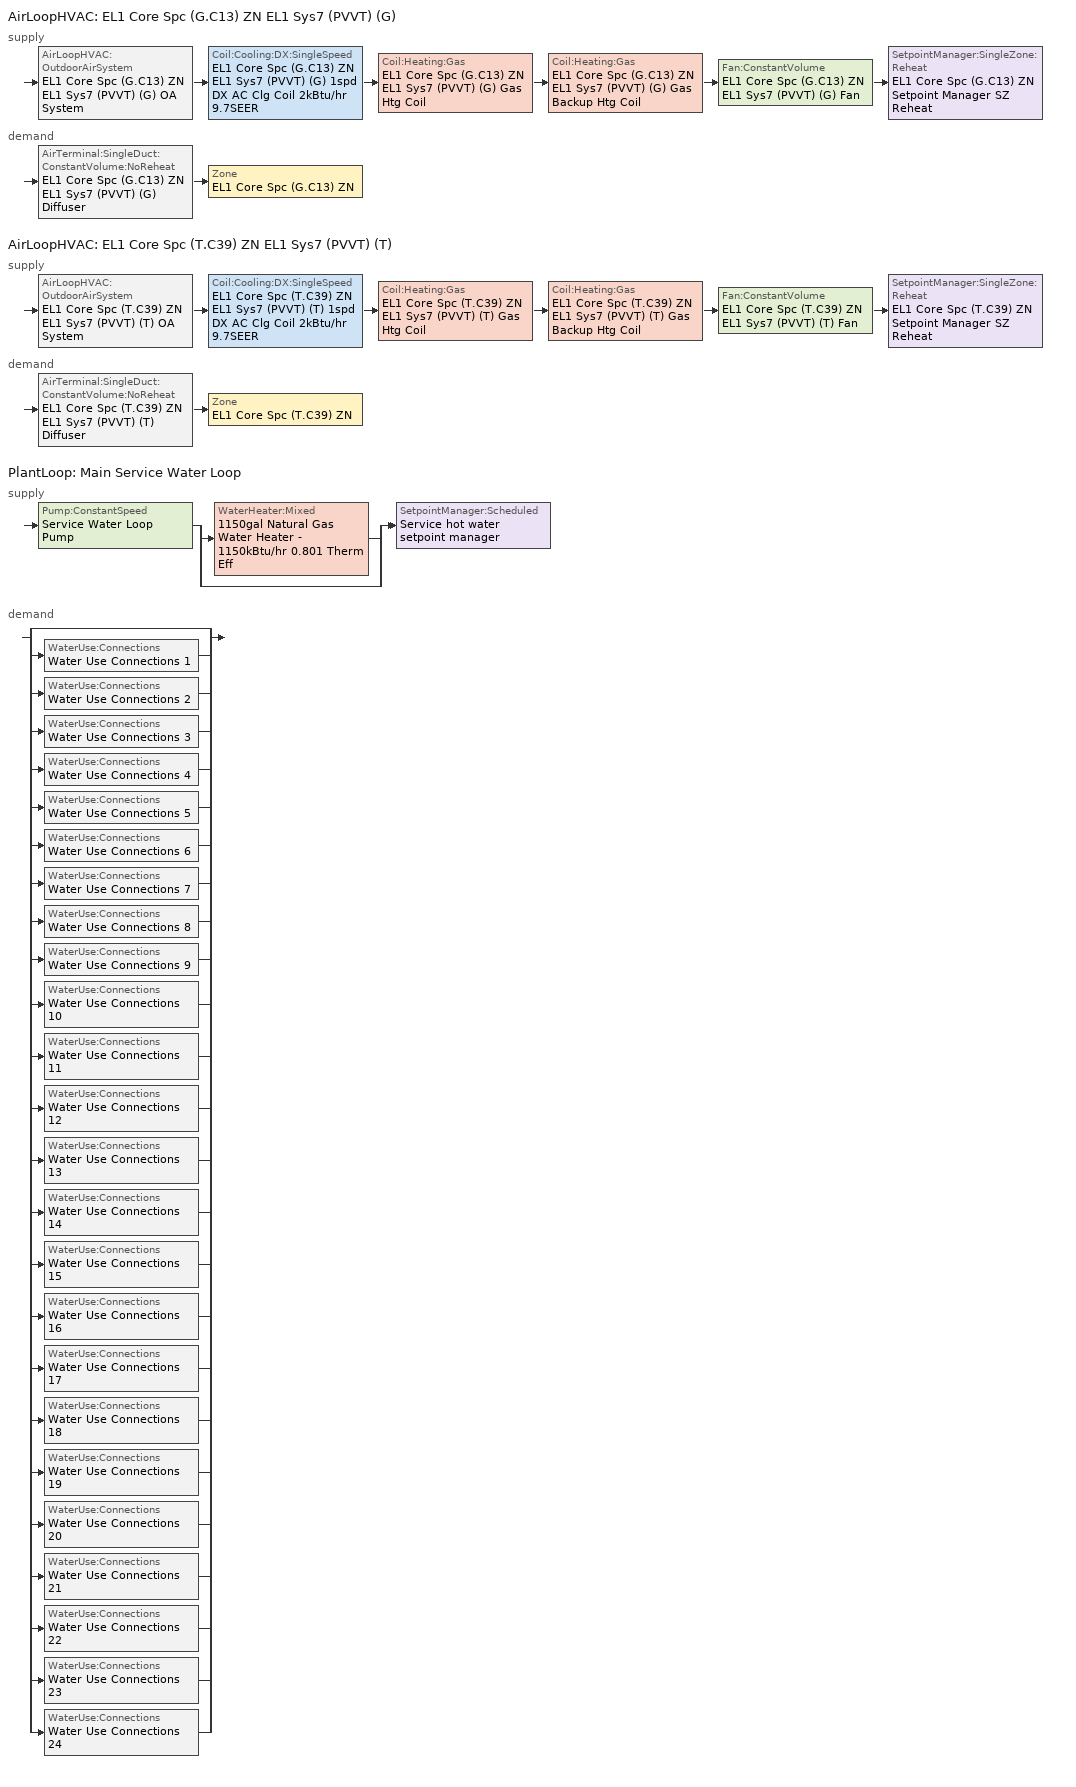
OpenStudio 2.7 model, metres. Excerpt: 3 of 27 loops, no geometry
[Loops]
AirLoopHVAC 'EL1 Core Spc (G.C13) ZN EL1 Sys7 (PVVT) (G)'
 supply: AirLoopHVAC:OutdoorAirSystem 'EL1 Core Spc (G.C13) ZN EL1 Sys7 (PVVT) (G) OA System' > Coil:Cooling:DX:SingleSpeed 'EL1 Core Spc (G.C13) ZN EL1 Sys7 (PVVT) (G) 1spd DX AC Clg Coil 2kBtu/hr 9.7SEER' > Coil:Heating:Gas 'EL1 Core Spc (G.C13) ZN EL1 Sys7 (PVVT) (G) Gas Htg Coil' > Coil:Heating:Gas 'EL1 Core Spc (G.C13) ZN EL1 Sys7 (PVVT) (G) Gas Backup Htg Coil' > Fan:ConstantVolume 'EL1 Core Spc (G.C13) ZN EL1 Sys7 (PVVT) (G) Fan' > SetpointManager:SingleZone:Reheat 'EL1 Core Spc (G.C13) ZN Setpoint Manager SZ Reheat'
 demand: AirTerminal:SingleDuct:ConstantVolume:NoReheat 'EL1 Core Spc (G.C13) ZN EL1 Sys7 (PVVT) (G) Diffuser' > Zone 'EL1 Core Spc (G.C13) ZN'
AirLoopHVAC 'EL1 Core Spc (T.C39) ZN EL1 Sys7 (PVVT) (T)'
 supply: AirLoopHVAC:OutdoorAirSystem 'EL1 Core Spc (T.C39) ZN EL1 Sys7 (PVVT) (T) OA System' > Coil:Cooling:DX:SingleSpeed 'EL1 Core Spc (T.C39) ZN EL1 Sys7 (PVVT) (T) 1spd DX AC Clg Coil 2kBtu/hr 9.7SEER' > Coil:Heating:Gas 'EL1 Core Spc (T.C39) ZN EL1 Sys7 (PVVT) (T) Gas Htg Coil' > Coil:Heating:Gas 'EL1 Core Spc (T.C39) ZN EL1 Sys7 (PVVT) (T) Gas Backup Htg Coil' > Fan:ConstantVolume 'EL1 Core Spc (T.C39) ZN EL1 Sys7 (PVVT) (T) Fan' > SetpointManager:SingleZone:Reheat 'EL1 Core Spc (T.C39) ZN Setpoint Manager SZ Reheat'
 demand: AirTerminal:SingleDuct:ConstantVolume:NoReheat 'EL1 Core Spc (T.C39) ZN EL1 Sys7 (PVVT) (T) Diffuser' > Zone 'EL1 Core Spc (T.C39) ZN'
PlantLoop 'Main Service Water Loop'
 supply: Pump:ConstantSpeed 'Service Water Loop Pump' > split
  | WaterHeater:Mixed '1150gal Natural Gas Water Heater - 1150kBtu/hr 0.801 Therm Eff'
  | bypass
  join > SetpointManager:Scheduled 'Service hot water setpoint manager'
 demand: split
  | bypass
  | WaterUse:Connections 'Water Use Connections 1'
  | WaterUse:Connections 'Water Use Connections 2'
  | WaterUse:Connections 'Water Use Connections 3'
  | WaterUse:Connections 'Water Use Connections 4'
  | WaterUse:Connections 'Water Use Connections 5'
  | WaterUse:Connections 'Water Use Connections 6'
  | WaterUse:Connections 'Water Use Connections 7'
  | WaterUse:Connections 'Water Use Connections 8'
  | WaterUse:Connections 'Water Use Connections 9'
  | WaterUse:Connections 'Water Use Connections 10'
  | WaterUse:Connections 'Water Use Connections 11'
  | WaterUse:Connections 'Water Use Connections 12'
  | WaterUse:Connections 'Water Use Connections 13'
  | WaterUse:Connections 'Water Use Connections 14'
  | WaterUse:Connections 'Water Use Connections 15'
  | WaterUse:Connections 'Water Use Connections 16'
  | WaterUse:Connections 'Water Use Connections 17'
  | WaterUse:Connections 'Water Use Connections 18'
  | WaterUse:Connections 'Water Use Connections 19'
  | WaterUse:Connections 'Water Use Connections 20'
  | WaterUse:Connections 'Water Use Connections 21'
  | WaterUse:Connections 'Water Use Connections 22'
  | WaterUse:Connections 'Water Use Connections 23'
  | WaterUse:Connections 'Water Use Connections 24'
[Sizing:Zone] Zone Cooling Design Supply Air Temperature Input Method=SupplyAirTemperature; Zone Cooling Design Supply Air Temperature {C}=12.7778; Zone Cooling Design Supply Air Temperature Difference {deltaC}=11.11; Zone Heating Design Supply Air Temperature Input Method=SupplyAirTemperature; Zone Heating Design Supply Air Temperature {C}=50; Zone Heating Design Supply Air Temperature Difference {deltaC}=11.11; Zone Cooling Design Supply Air Humidity Ratio {kg-H2O/kg-air}=0.0085; Zone Heating Design Supply Air Humidity Ratio {kg-H2O/kg-air}=0.008; Cooling Design Air Flow Method=DesignDay; Heating Design Air Flow Method=DesignDay; Account for Dedicated Outdoor Air System=No; Dedicated Outdoor Air System Control Strategy=NeutralSupplyAir; Dedicated Outdoor Air Low Setpoint Temperature for Design {C}=autosize; Dedicated Outdoor Air High Setpoint Temperature for Design {C}=autosize
EL1 Core Spc (G.C13) ZN; EL1 Core Spc (T.C39) ZN
[Zone equipment]
EL1 Core Spc (G.C13) ZN: EL1 Core Spc (G.C13) ZN EL1 Sys7 (PVVT) (G) Diffuser
EL1 Core Spc (T.C39) ZN: EL1 Core Spc (T.C39) ZN EL1 Sys7 (PVVT) (T) Diffuser
[AirLoopHVAC] Availability Schedule=Always On Discrete; Design Supply Air Flow Rate {m3/s}=AutoSize
EL1 Core Spc (G.C13) ZN EL1 Sys7 (PVVT) (G); EL1 Core Spc (T.C39) ZN EL1 Sys7 (PVVT) (T)
[Sizing:System] Type of Load to Size On=Sensible; Design Outdoor Air Flow Rate {m3/s}=Autosize; Central Heating Maximum System Air Flow Ratio=1; Preheat Design Temperature {C}=7.22222; Preheat Design Humidity Ratio {kg-H2O/kg-Air}=0.008; Precool Design Temperature {C}=12.7778; Precool Design Humidity Ratio {kg-H2O/kg-Air}=0.008; Central Cooling Design Supply Air Temperature {C}=12.7778; Central Heating Design Supply Air Temperature {C}=50; Sizing Option=Coincident; 100% Outdoor Air in Cooling=No; 100% Outdoor Air in Heating=No; Central Cooling Design Supply Air Humidity Ratio {kg-H2O/kg-Air}=0.0085; Central Heating Design Supply Air Humidity Ratio {kg-H2O/kg-Air}=0.008; Cooling Design Air Flow Method=DesignDay; Cooling Design Air Flow Rate {m3/s}=0; Heating Design Air Flow Method=DesignDay; Heating Design Air Flow Rate {m3/s}=0; System Outdoor Air Method=ZoneSum; Zone Maximum Outdoor Air Fraction=1; Cooling Supply Air Flow Rate Per Floor Area {m3/s-m2}=0.00996765; Cooling Fraction of Autosized Cooling Supply Air Flow Rate=1; Cooling Supply Air Flow Rate Per Unit Cooling Capacity {m3/s-W}=3.94755e-05; Heating Supply Air Flow Rate Per Floor Area {m3/s-m2}=0.00996765; Heating Fraction of Autosized Heating Supply Air Flow Rate=1; Heating Fraction of Autosized Cooling Supply Air Flow Rate=1; Heating Supply Air Flow Rate Per Unit Heating Capacity {m3/s-W}=3.15882e-05; Cooling Design Capacity Method=CoolingDesignCapacity; Cooling Design Capacity {W}=autosize; Cooling Design Capacity Per Floor Area {W/m2}=234.7; Fraction of Autosized Cooling Design Capacity=1; Heating Design Capacity Method=HeatingDesignCapacity; Heating Design Capacity {W}=autosize; Heating Design Capacity Per Floor Area {W/m2}=157; Fraction of Autosized Heating Design Capacity=1; Central Cooling Capacity Control Method=OnOff
EL1 Core Spc (G.C13) ZN EL1 Sys7 (PVVT) (G); EL1 Core Spc (T.C39) ZN EL1 Sys7 (PVVT) (T)
[SetpointManager:SingleZone:Reheat] Minimum Supply Air Temperature {C}=12.7778; Maximum Supply Air Temperature {C}=50
Name | Control Zone | Setpoint Node or NodeList
EL1 Core Spc (G.C13) ZN Setpoint Manager SZ Reheat | EL1 Core Spc (G.C13) ZN | EL1 Core Spc (G.C13) ZN EL1 Sys7 (PVVT) (G) Supply Outlet Node
EL1 Core Spc (T.C39) ZN Setpoint Manager SZ Reheat | EL1 Core Spc (T.C39) ZN | EL1 Core Spc (T.C39) ZN EL1 Sys7 (PVVT) (T) Supply Outlet Node
[Fan:ConstantVolume] Availability Schedule=Always On Discrete; Fan Total Efficiency=0.5135; Pressure Rise {Pa}=622.722; Maximum Flow Rate {m3/s}=AutoSize; Motor Efficiency=0.79; Motor In Airstream Fraction=1
EL1 Core Spc (G.C13) ZN EL1 Sys7 (PVVT) (G) Fan; EL1 Core Spc (T.C39) ZN EL1 Sys7 (PVVT) (T) Fan
[Coil:Heating:Gas] Availability Schedule=Always On Discrete; Gas Burner Efficiency=0.8; Nominal Capacity {W}=AutoSize; Parasitic Electric Load {W}=0; Parasitic Gas Load {W}=0
EL1 Core Spc (G.C13) ZN EL1 Sys7 (PVVT) (G) Gas Htg Coil; EL1 Core Spc (G.C13) ZN EL1 Sys7 (PVVT) (G) Gas Backup Htg Coil; EL1 Core Spc (T.C39) ZN EL1 Sys7 (PVVT) (T) Gas Htg Coil; EL1 Core Spc (T.C39) ZN EL1 Sys7 (PVVT) (T) Gas Backup Htg Coil
[Coil:Cooling:DX:SingleSpeed] Availability Schedule=Always On Discrete; Rated Total Cooling Capacity {W}=autosize; Rated Sensible Heat Ratio=autosize; Rated COP {W/W}=3.14722; Rated Air Flow Rate {m3/s}=autosize; Rated Evaporator Fan Power Per Volume Flow Rate {W/(m3/s)}=773.3; Total Cooling Capacity Function of Temperature Curve=SpltAC1Sp_ClCap_fT; Total Cooling Capacity Function of Flow Fraction Curve=DXCOOL-NECB2011-REF-CAPFFLOW; Energy Input Ratio Function of Temperature Curve=SpltAC1Sp_EIR_fT; Energy Input Ratio Function of Flow Fraction Curve=DXCOOL-NECB2011-REF-COOLEIRFFLOW; Part Load Fraction Correlation Curve=DXCOOL-NECB2011-REF-COOLPLFFPLR; Condenser Type=AirCooled; Evaporative Condenser Effectiveness=0; Evaporative Condenser Air Flow Rate {m3/s}=Autosize; Evaporative Condenser Pump Rated Power Consumption {W}=Autosize; Crankcase Heater Capacity {W}=0; Maximum Outdoor Dry-Bulb Temperature for Crankcase Heater Operation {C}=0; Basin Heater Capacity {W/K}=0; Basin Heater Setpoint Temperature {C}=10
EL1 Core Spc (G.C13) ZN EL1 Sys7 (PVVT) (G) 1spd DX AC Clg Coil 2kBtu/hr 9.7SEER; EL1 Core Spc (T.C39) ZN EL1 Sys7 (PVVT) (T) 1spd DX AC Clg Coil 2kBtu/hr 9.7SEER
[Controller:OutdoorAir] Minimum Outdoor Air Flow Rate {m3/s}=autosize; Maximum Outdoor Air Flow Rate {m3/s}=Autosize; Economizer Control Type=NoEconomizer; Economizer Control Action Type=ModulateFlow; Economizer Maximum Limit Dry-Bulb Temperature {C}=28; Economizer Maximum Limit Enthalpy {J/kg}=64000; Lockout Type=LockoutWithCompressor; Minimum Limit Type=FixedMinimum; Minimum Outdoor Air Schedule=Always On Discrete; High Humidity Control=No; Heat Recovery Bypass Control Type=BypassWhenWithinEconomizerLimits
Name | Controller Mechanical Ventilation
EL1 Core Spc (G.C13) ZN EL1 Sys7 (PVVT) (G) OA System Controller | Controller Mechanical Ventilation 25
EL1 Core Spc (T.C39) ZN EL1 Sys7 (PVVT) (T) OA System Controller | Controller Mechanical Ventilation 26
[Controller:MechanicalVentilation] Availability Schedule=Always On Discrete; System Outdoor Air Method=ZoneSum
Controller Mechanical Ventilation 25; Controller Mechanical Ventilation 26
[AirLoopHVAC:OutdoorAirSystem]
Name | Controller
EL1 Core Spc (G.C13) ZN EL1 Sys7 (PVVT) (G) OA System | EL1 Core Spc (G.C13) ZN EL1 Sys7 (PVVT) (G) OA System Controller
EL1 Core Spc (T.C39) ZN EL1 Sys7 (PVVT) (T) OA System | EL1 Core Spc (T.C39) ZN EL1 Sys7 (PVVT) (T) OA System Controller
[AirTerminal:SingleDuct:ConstantVolume:NoReheat] Availability Schedule=Always On Discrete; Maximum Air Flow Rate {m3/s}=AutoSize
EL1 Core Spc (G.C13) ZN EL1 Sys7 (PVVT) (G) Diffuser; EL1 Core Spc (T.C39) ZN EL1 Sys7 (PVVT) (T) Diffuser
[PlantLoop]
Main Service Water Loop: Glycol Concentration=0; Maximum Loop Temperature {C}=60; Minimum Loop Temperature {C}=10; Plant Loop Volume {m3}=Autocalculate; Load Distribution Scheme=Optimal
[Sizing:Plant]
Main Service Water Loop: Loop Type=Heating; Design Loop Exit Temperature {C}=57.2222; Loop Design Temperature Difference {deltaC}=5; Sizing Option=NonCoincident; Zone Timesteps in Averaging Window=1; Coincident Sizing Factor Mode=None
[SetpointManager:Scheduled]
Service hot water setpoint manager: Control Variable=Temperature; Schedule=Service Water Loop Temp - 135F; Setpoint Node or NodeList=Main Service Water Loop Supply Outlet Node
[Pump:ConstantSpeed]
Service Water Loop Pump: Rated Flow Rate {m3/s}=autosize; Rated Pump Head {Pa}=0.001; Rated Power Consumption {W}=autosize; Motor Efficiency=0.79; Fraction of Motor Inefficiencies to Fluid Stream=0; Pump Control Type=Intermittent; Design Power Sizing Method=PowerPerFlowPerPressure; Design Electric Power per Unit Flow Rate {W/(m3/s)}=348701.1; Design Shaft Power per Unit Flow Rate per Unit Head {W-s/m3-Pa}=1.28205
[WaterHeater:Mixed]
1150gal Natural Gas Water Heater - 1150kBtu/hr 0.801 Therm Eff: Tank Volume {m3}=4.35322; Setpoint Temperature Schedule=Service Water Loop Temp - 135F; Deadband Temperature Difference {deltaC}=2; Maximum Temperature Limit {C}=82.2222; Heater Control Type=Cycle; Heater Maximum Capacity {W}=337032; Heater Fuel Type=NaturalGas; Heater Thermal Efficiency=0.801228; Off Cycle Parasitic Fuel Consumption Rate {W}=0; Off Cycle Parasitic Fuel Type=NaturalGas; Off Cycle Parasitic Heat Fraction to Tank=0; On Cycle Parasitic Fuel Consumption Rate {W}=0; On Cycle Parasitic Fuel Type=NaturalGas; On Cycle Parasitic Heat Fraction to Tank=0; Ambient Temperature Indicator=Schedule; Ambient Temperature Schedule=Water Heater Ambient Temp Schedule - 70f; Off Cycle Loss Coefficient to Ambient Temperature {W/K}=13.3067; On Cycle Loss Coefficient to Ambient Temperature {W/K}=13.3067; Use Side Effectiveness=1; Source Side Effectiveness=1; Use Side Design Flow Rate {m3/s}=autosize; Source Side Design Flow Rate {m3/s}=autosize; Indirect Water Heating Recovery Time {hr}=1.5; Source Side Flow Control Mode=IndirectHeatPrimarySetpoint
[WaterUse:Connections]
Name | Water Use Equipment Name 1
Water Use Connections 1 | El1 east perim spc (g.e2) Service Water Use 0.03gal/min
Water Use Connections 2 | El1 east perim spc (g.e4) Service Water Use 0.03gal/min
Water Use Connections 3 | El1 east perim spc (t.e28) Service Water Use 0.03gal/min
Water Use Connections 4 | El1 east perim spc (t.e30) Service Water Use 0.03gal/min
Water Use Connections 5 | El1 nne perim spc (g.nne6) Service Water Use 0.03gal/min
Water Use Connections 6 | El1 nne perim spc (t.nne32) Service Water Use 0.03gal/min
Water Use Connections 7 | El1 nnw perim spc (g.nnw12) Service Water Use 0.03gal/min
Water Use Connections 8 | El1 nnw perim spc (t.nnw38) Service Water Use 0.03gal/min
Water Use Connections 9 | El1 sse perim spc (g.sse1) Service Water Use 0.04gal/min
Water Use Connections 10 | El1 west perim spc (g.w10) Service Water Use 0.03gal/min
Water Use Connections 11 | El1 west perim spc (g.w8) Service Water Use 0.03gal/min
Water Use Connections 12 | El1 west perim spc (t.w34) Service Water Use 0.03gal/min
Water Use Connections 13 | El1 west perim spc (t.w36) Service Water Use 0.03gal/min
Water Use Connections 14 | El1 east perim spc (g.e3) Service Water Use 0.04gal/min
Water Use Connections 15 | El1 east perim spc (g.e5) Service Water Use 0.04gal/min
Water Use Connections 16 | El1 east perim spc (t.e29) Service Water Use 0.04gal/min
Water Use Connections 17 | El1 east perim spc (t.e31) Service Water Use 0.04gal/min
Water Use Connections 18 | El1 sse perim spc (t.sse27) Service Water Use 0.04gal/min
Water Use Connections 19 | El1 ssw perim spc (g.ssw7) Service Water Use 0.04gal/min
Water Use Connections 20 | El1 ssw perim spc (t.ssw33) Service Water Use 0.04gal/min
Water Use Connections 21 | El1 west perim spc (g.w11) Service Water Use 0.04gal/min
Water Use Connections 22 | El1 west perim spc (g.w9) Service Water Use 0.04gal/min
Water Use Connections 23 | El1 west perim spc (t.w35) Service Water Use 0.04gal/min
Water Use Connections 24 | El1 west perim spc (t.w37) Service Water Use 0.04gal/min
[WaterUse:Equipment:Definition] Target Temperature Schedule=Mixed Water At Faucet Temp - 230F; Sensible Fraction Schedule=Fraction Sensible - 0.2; Latent Fraction Schedule=Fraction Latent - 0.05
Name | Peak Flow Rate {m3/s}
El1 east perim spc (g.e2) Service Water Use Def 0.03gal/min; El1 east perim spc (t.e28) Service Water Use Def 0.03gal/min | 1.65756e-06
El1 east perim spc (g.e4) Service Water Use Def 0.03gal/min; El1 east perim spc (t.e30) Service Water Use Def 0.03gal/min; El1 nne perim spc (g.nne6) Service Water Use Def 0.03gal/min; El1 nne perim spc (t.nne32) Service Water Use Def 0.03gal/min | 1.6576e-06
El1 nnw perim spc (g.nnw12) Service Water Use Def 0.03gal/min; El1 nnw perim spc (t.nnw38) Service Water Use Def 0.03gal/min; El1 west perim spc (g.w10) Service Water Use Def 0.03gal/min; El1 west perim spc (t.w36) Service Water Use Def 0.03gal/min | 1.65758e-06
El1 sse perim spc (g.sse1) Service Water Use Def 0.04gal/min; El1 east perim spc (g.e3) Service Water Use Def 0.04gal/min; El1 east perim spc (t.e29) Service Water Use Def 0.04gal/min; El1 sse perim spc (t.sse27) Service Water Use Def 0.04gal/min | 2.4864e-06
El1 west perim spc (g.w8) Service Water Use Def 0.03gal/min; El1 west perim spc (t.w34) Service Water Use Def 0.03gal/min | 1.65754e-06
El1 east perim spc (g.e5) Service Water Use Def 0.04gal/min; El1 east perim spc (t.e31) Service Water Use Def 0.04gal/min | 2.48636e-06
El1 ssw perim spc (g.ssw7) Service Water Use Def 0.04gal/min; El1 ssw perim spc (t.ssw33) Service Water Use Def 0.04gal/min; El1 west perim spc (g.w9) Service Water Use Def 0.04gal/min; El1 west perim spc (t.w35) Service Water Use Def 0.04gal/min | 2.48637e-06
El1 west perim spc (g.w11) Service Water Use Def 0.04gal/min; El1 west perim spc (t.w37) Service Water Use Def 0.04gal/min | 2.48633e-06
[WaterUse:Equipment] Flow Rate Fraction Schedule=ApartmentMidRise APT_DHW_SCH
Name | Water Use Equipment Definition
El1 east perim spc (g.e2) Service Water Use 0.03gal/min | El1 east perim spc (g.e2) Service Water Use Def 0.03gal/min
El1 east perim spc (g.e4) Service Water Use 0.03gal/min | El1 east perim spc (g.e4) Service Water Use Def 0.03gal/min
El1 east perim spc (t.e28) Service Water Use 0.03gal/min | El1 east perim spc (t.e28) Service Water Use Def 0.03gal/min
El1 east perim spc (t.e30) Service Water Use 0.03gal/min | El1 east perim spc (t.e30) Service Water Use Def 0.03gal/min
El1 nne perim spc (g.nne6) Service Water Use 0.03gal/min | El1 nne perim spc (g.nne6) Service Water Use Def 0.03gal/min
El1 nne perim spc (t.nne32) Service Water Use 0.03gal/min | El1 nne perim spc (t.nne32) Service Water Use Def 0.03gal/min
El1 nnw perim spc (g.nnw12) Service Water Use 0.03gal/min | El1 nnw perim spc (g.nnw12) Service Water Use Def 0.03gal/min
El1 nnw perim spc (t.nnw38) Service Water Use 0.03gal/min | El1 nnw perim spc (t.nnw38) Service Water Use Def 0.03gal/min
El1 sse perim spc (g.sse1) Service Water Use 0.04gal/min | El1 sse perim spc (g.sse1) Service Water Use Def 0.04gal/min
El1 west perim spc (g.w10) Service Water Use 0.03gal/min | El1 west perim spc (g.w10) Service Water Use Def 0.03gal/min
El1 west perim spc (g.w8) Service Water Use 0.03gal/min | El1 west perim spc (g.w8) Service Water Use Def 0.03gal/min
El1 west perim spc (t.w34) Service Water Use 0.03gal/min | El1 west perim spc (t.w34) Service Water Use Def 0.03gal/min
El1 west perim spc (t.w36) Service Water Use 0.03gal/min | El1 west perim spc (t.w36) Service Water Use Def 0.03gal/min
El1 east perim spc (g.e3) Service Water Use 0.04gal/min | El1 east perim spc (g.e3) Service Water Use Def 0.04gal/min
El1 east perim spc (g.e5) Service Water Use 0.04gal/min | El1 east perim spc (g.e5) Service Water Use Def 0.04gal/min
El1 east perim spc (t.e29) Service Water Use 0.04gal/min | El1 east perim spc (t.e29) Service Water Use Def 0.04gal/min
El1 east perim spc (t.e31) Service Water Use 0.04gal/min | El1 east perim spc (t.e31) Service Water Use Def 0.04gal/min
El1 sse perim spc (t.sse27) Service Water Use 0.04gal/min | El1 sse perim spc (t.sse27) Service Water Use Def 0.04gal/min
El1 ssw perim spc (g.ssw7) Service Water Use 0.04gal/min | El1 ssw perim spc (g.ssw7) Service Water Use Def 0.04gal/min
El1 ssw perim spc (t.ssw33) Service Water Use 0.04gal/min | El1 ssw perim spc (t.ssw33) Service Water Use Def 0.04gal/min
El1 west perim spc (g.w11) Service Water Use 0.04gal/min | El1 west perim spc (g.w11) Service Water Use Def 0.04gal/min
El1 west perim spc (g.w9) Service Water Use 0.04gal/min | El1 west perim spc (g.w9) Service Water Use Def 0.04gal/min
El1 west perim spc (t.w35) Service Water Use 0.04gal/min | El1 west perim spc (t.w35) Service Water Use Def 0.04gal/min
El1 west perim spc (t.w37) Service Water Use 0.04gal/min | El1 west perim spc (t.w37) Service Water Use Def 0.04gal/min
[Schedule:Ruleset]
Service Water Loop Temp - 135F: Default Day Schedule=Service Water Loop Temp - 135F Default
Water Heater Ambient Temp Schedule - 70f: Default Day Schedule=Water Heater Ambient Temp Schedule - 70f Default
Fraction Sensible - 0.2: Default Day Schedule=Fraction Sensible - 0.2 Default
Fraction Latent - 0.05: Default Day Schedule=Fraction Latent - 0.05 Default
Mixed Water At Faucet Temp - 230F: Default Day Schedule=Mixed Water At Faucet Temp - 230F Default
ApartmentMidRise APT_DHW_SCH: Default Day Schedule=ApartmentMidRise APT_DHW_SCH Default; Summer Design Day Schedule=ApartmentMidRise APT_DHW_SCH Summer Design Day; Winter Design Day Schedule=ApartmentMidRise APT_DHW_SCH Winter Design Day
[Schedule:Day]
Service Water Loop Temp - 135F Default: 24, 0, 57.2222
Water Heater Ambient Temp Schedule - 70f Default: 24, 0, 21.1111
Fraction Sensible - 0.2 Default: 24, 0, 0.2
Fraction Latent - 0.05 Default: 24, 0, 0.05
Mixed Water At Faucet Temp - 230F Default: 24, 0, 110
ApartmentMidRise APT_DHW_SCH Default; ApartmentMidRise APT_DHW_SCH Winter Design Day; ApartmentMidRise APT_DHW_SCH Summer Design Day: 1, 0, 0.08, 2, 0, 0.04, 4, 0, 0.01, 5, 0, 0.04, 6, 0, 0.27, 7, 0, 0.94, 8, 0, 1, 9, 0, 0.96, 10, 0, 0.84, 11, 0, 0.76, 12, 0, 0.61, 13, 0, 0.53, 14, 0, 0.47, 15, 0, 0.41, 16, 0, 0.47, 17, 0, 0.55, 18, 0, 0.73, 19, 0, 0.86, 20, 0, 0.82, 21, 0, 0.75, 22, 0, 0.61, 23, 0, 0.53, 24, 0, 0.29
[Schedule:Constant]
Always On Discrete: Value=1
[Curve:Biquadratic] Minimum Value of x=7.22222; Maximum Value of x=29.44444; Minimum Value of y=-23.333; Maximum Value of y=46.11111
Name | Coefficient1 Constant | Coefficient2 x | Coefficient3 x**2 | Coefficient4 y | Coefficient5 y**2 | Coefficient6 x*y
SpltAC1Sp_ClCap_fT | 0.67916 | 0.016938 | 0.00069336 | 0.0045576 | -8.42e-05 | -0.00047628
SpltAC1Sp_EIR_fT | 0.739046 | -0.00778968 | 0.000128304 | -0.00027 | 0.0006642 | -0.000648
[Curve:Quadratic] Coefficient1 Constant=1; Coefficient2 x=0; Coefficient3 x**2=0; Minimum Value of x=0; Maximum Value of x=1
DXCOOL-NECB2011-REF-CAPFFLOW; DXCOOL-NECB2011-REF-COOLEIRFFLOW
[Curve:Cubic]
DXCOOL-NECB2011-REF-COOLPLFFPLR: Coefficient1 Constant=0.0277; Coefficient2 x=4.9151; Coefficient3 x**2=-8.184; Coefficient4 x**3=4.2702; Minimum Value of x=0.7; Maximum Value of x=1
